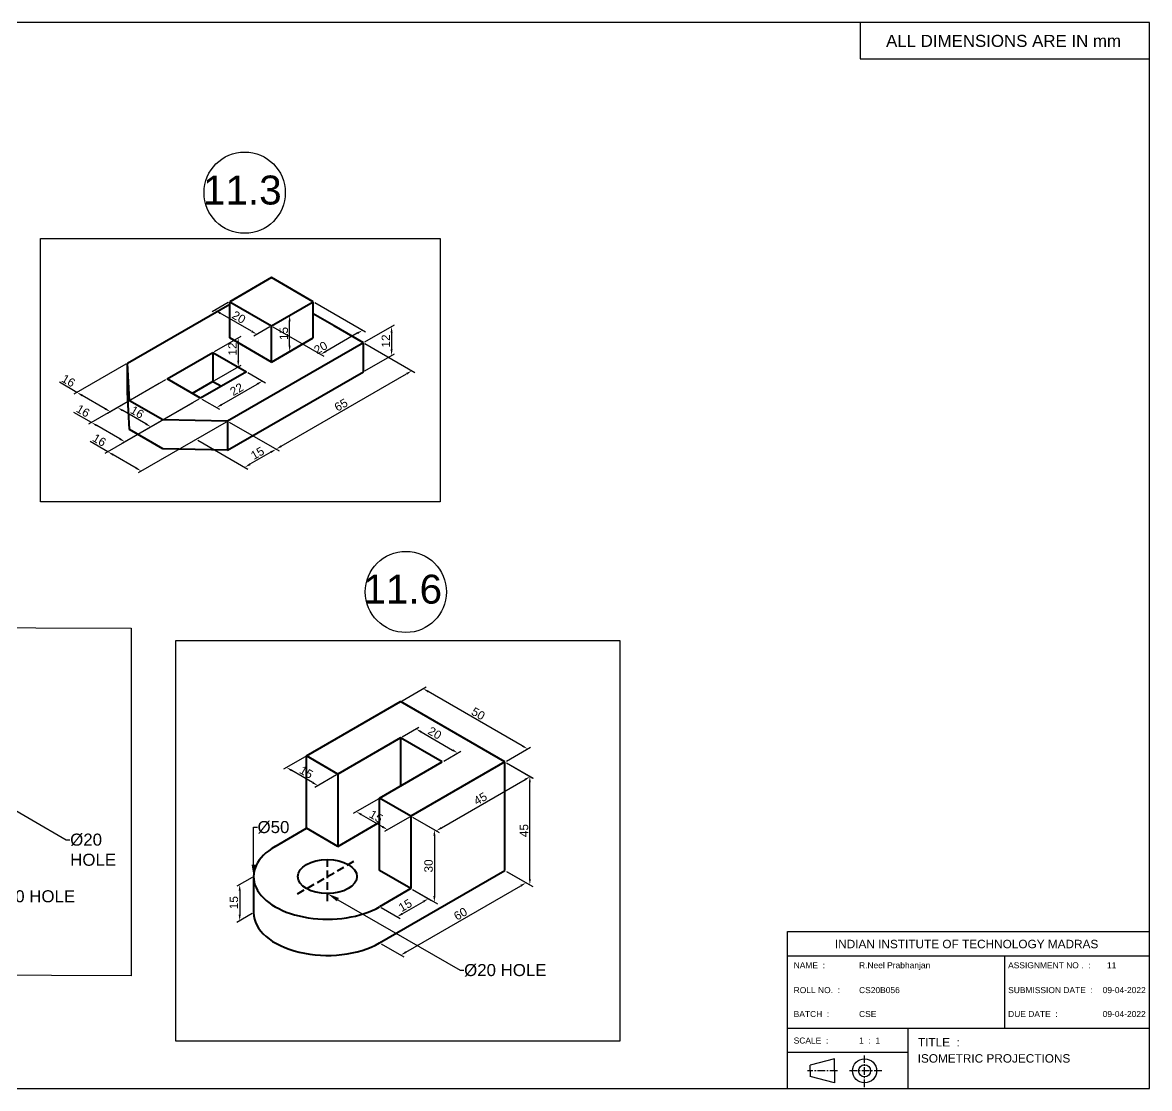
# Model space of a CAD drawing. Header units: millimetres. Extents: x 0 to 859, y 0 to 442.
# Drawn here: x 391.6 to 858.8, y 0 to 441.7 of the extents above; entities that cross this region are included whole.
import ezdxf
from ezdxf import colors
from ezdxf.entities.mleader import LeaderData, LeaderLine
from ezdxf.math import Vec2, Vec3

# ---------------------------------------------------------------- set-up
doc = ezdxf.new("R2010")
doc.units = ezdxf.units.MM
doc.linetypes.add('CENTER', pattern=[50.8, 31.75, -6.35, 6.35, -6.35])
doc.linetypes.add('DASHED', pattern=[19.05, 12.7, -6.35])
doc.styles.get("Standard").update_dxf_attribs({"font": 'arial.ttf'})
doc.dimstyles.new('ISO-25', dxfattribs={"dimtxt": 3.5, "dimasz": 2.5, "dimexe": 1.25, "dimexo": 0.625, "dimtad": 1, "dimtxsty": 'Standard', "dimcen": 2.5, "dimclrd": 3, "dimclre": 3, "dimclrt": 3, "dimadec": 0, "dimazin": 0, "dimtfac": 1, "dimtmove": 0, "dimatfit": 3, "dimfxl": 1, "dimlwd": 30, "dimlwe": 30, "dimarcsym": 0})

# ---------------------------------------------------------------- blocks, each defined once
blk = doc.blocks.new('*D25')
at = {"color": 3, "lineweight": 30, "transparency": 16777216}
for p, q in [((477.24, 276.14), (497.96, 264.18)), ((464.25, 268.64), (484.96, 256.68)), ((494.54, 263.65), (485.88, 258.65))]:
    blk.add_line(p, q, dxfattribs=at)
at = {"color": 3, "transparency": 16777216}
for points in [[(494.33, 264.01), (494.75, 263.29), (496.71, 264.9)], [(485.67, 259.01), (486.09, 258.29), (483.71, 257.4)]]:
    blk.add_solid(points, dxfattribs=at)
at = {"layer": 'Defpoints', "color": 0, "transparency": 16777216}
for p in [(476.61, 276.5), (463.62, 269), (483.71, 257.4)]:
    blk.add_point(p, dxfattribs=at)
at = {"color": 3, "lineweight": 40, "transparency": 16777216, "insert": (489, 263.24), "char_height": 3.5, "attachment_point": 5, "rotation": 30}
blk.add_mtext('15', dxfattribs=at)
blk = doc.blocks.new('*D26')
at = {"color": 3, "lineweight": 30, "transparency": 16777216}
for p, q in [((533.53, 308.64), (554.25, 296.68)), ((498.87, 266.15), (550.83, 296.15)), ((477.24, 276.14), (497.96, 264.18))]:
    blk.add_line(p, q, dxfattribs=at)
at = {"color": 3, "transparency": 16777216}
for points in [[(550.62, 296.51), (551.04, 295.79), (553, 297.4)], [(498.66, 266.51), (499.08, 265.79), (496.71, 264.9)]]:
    blk.add_solid(points, dxfattribs=at)
at = {"layer": 'Defpoints', "color": 0, "transparency": 16777216}
for p in [(532.91, 309), (553, 297.4), (476.61, 276.5)]:
    blk.add_point(p, dxfattribs=at)
at = {"color": 3, "lineweight": 40, "transparency": 16777216, "insert": (523.65, 283.24), "char_height": 3.5, "attachment_point": 5, "rotation": 30}
blk.add_mtext('65', dxfattribs=at)
blk = doc.blocks.new('*D27')
at = {"color": 3, "lineweight": 30, "transparency": 16777216}
for p, q in [((485.03, 296.64), (492.33, 292.43)), ((474.19, 283.4), (488.91, 291.9)), ((465.98, 285.64), (473.27, 281.43))]:
    blk.add_line(p, q, dxfattribs=at)
at = {"color": 3, "transparency": 16777216}
for points in [[(488.7, 292.26), (489.12, 291.54), (491.08, 293.15)], [(473.98, 283.76), (474.4, 283.04), (472.02, 282.15)]]:
    blk.add_solid(points, dxfattribs=at)
at = {"layer": 'Defpoints', "color": 0, "transparency": 16777216}
for p in [(484.41, 297), (491.08, 293.15), (465.36, 286)]:
    blk.add_point(p, dxfattribs=at)
at = {"color": 3, "lineweight": 40, "transparency": 16777216, "insert": (480.36, 289.71), "char_height": 3.5, "attachment_point": 5, "rotation": 30}
blk.add_mtext('22', dxfattribs=at)
blk = doc.blocks.new('*D28')
at = {"color": 3, "lineweight": 30, "transparency": 16777216}
for p, q in [((450.87, 293.64), (418.96, 275.21)), ((464.73, 285.64), (432.82, 267.21)), ((420.21, 275.94), (412.91, 280.15)), ((431.9, 269.19), (422.38, 274.69))]:
    blk.add_line(p, q, dxfattribs=at)
at = {"color": 3, "transparency": 16777216}
for points in [[(422.58, 275.05), (422.17, 274.32), (420.21, 275.94)], [(432.11, 269.55), (431.69, 268.82), (434.07, 267.94)]]:
    blk.add_solid(points, dxfattribs=at)
at = {"layer": 'Defpoints', "color": 0, "transparency": 16777216}
for p in [(451.5, 294), (465.36, 286), (434.07, 267.94)]:
    blk.add_point(p, dxfattribs=at)
at = {"color": 3, "lineweight": 40, "transparency": 16777216, "insert": (416.68, 280.76), "char_height": 3.5, "attachment_point": 5, "rotation": 330}
blk.add_mtext('16', dxfattribs=at)
blk = doc.blocks.new('*D29')
at = {"color": 3, "lineweight": 30, "transparency": 16777216}
for p, q in [((434.42, 300.14), (412.9, 287.71)), ((414.15, 288.44), (406.85, 292.65)), ((448.28, 292.14), (426.75, 279.71)), ((425.84, 281.69), (416.31, 287.19))]:
    blk.add_line(p, q, dxfattribs=at)
at = {"color": 3, "transparency": 16777216}
for points in [[(416.52, 287.55), (416.1, 286.82), (414.15, 288.44)], [(426.05, 282.05), (425.63, 281.32), (428, 280.44)]]:
    blk.add_solid(points, dxfattribs=at)
at = {"layer": 'Defpoints', "color": 0, "transparency": 16777216}
for p in [(435.04, 300.5), (448.9, 292.5), (428, 280.44)]:
    blk.add_point(p, dxfattribs=at)
at = {"color": 3, "lineweight": 40, "transparency": 16777216, "insert": (410.62, 293.26), "char_height": 3.5, "attachment_point": 5, "rotation": 330}
blk.add_mtext('16', dxfattribs=at)
blk = doc.blocks.new('*D30')
at = {"color": 3, "lineweight": 30, "transparency": 16777216}
for p, q in [((462.13, 284.14), (425.72, 263.11)), ((475.99, 276.14), (439.57, 255.11)), ((426.97, 263.84), (419.66, 268.05)), ((438.66, 257.09), (429.13, 262.59))]:
    blk.add_line(p, q, dxfattribs=at)
at = {"color": 3, "transparency": 16777216}
for points in [[(429.34, 262.95), (428.92, 262.22), (426.97, 263.84)], [(438.86, 257.45), (438.45, 256.72), (440.82, 255.84)]]:
    blk.add_solid(points, dxfattribs=at)
at = {"layer": 'Defpoints', "color": 0, "transparency": 16777216}
for p in [(462.76, 284.5), (476.61, 276.5), (426.97, 263.84)]:
    blk.add_point(p, dxfattribs=at)
at = {"color": 3, "lineweight": 40, "transparency": 16777216, "insert": (423.44, 268.66), "char_height": 3.5, "attachment_point": 5, "rotation": 330}
blk.add_mtext('16', dxfattribs=at)
blk = doc.blocks.new('*D31')
at = {"color": 3, "lineweight": 30, "transparency": 16777216}
for p, q in [((435.29, 284.64), (429.72, 281.43)), ((442.67, 275.4), (433.14, 280.9)), ((449.14, 276.64), (443.58, 273.43))]:
    blk.add_line(p, q, dxfattribs=at)
at = {"color": 3, "transparency": 16777216}
for points in [[(433.35, 281.26), (432.93, 280.54), (430.97, 282.15)], [(442.87, 275.76), (442.46, 275.04), (444.83, 274.15)]]:
    blk.add_solid(points, dxfattribs=at)
at = {"layer": 'Defpoints', "color": 0, "transparency": 16777216}
for p in [(435.91, 285), (430.97, 282.15), (449.77, 277)]:
    blk.add_point(p, dxfattribs=at)
at = {"color": 3, "lineweight": 40, "transparency": 16777216, "insert": (439.11, 280.24), "char_height": 3.5, "attachment_point": 5, "rotation": 330}
blk.add_mtext('16', dxfattribs=at)
blk = doc.blocks.new('*D32')
at = {"color": 3, "lineweight": 30, "transparency": 16777216}
for p, q in [((471.18, 305.36), (482.28, 311.77)), ((481.03, 308.55), (481.03, 301.55)), ((471.18, 293.36), (482.28, 299.77))]:
    blk.add_line(p, q, dxfattribs=at)
at = {"color": 3, "transparency": 16777216}
for points in [[(480.61, 308.55), (481.45, 308.55), (481.03, 311.05)], [(480.61, 301.55), (481.45, 301.55), (481.03, 299.05)]]:
    blk.add_solid(points, dxfattribs=at)
at = {"layer": 'Defpoints', "color": 0, "transparency": 16777216}
for p in [(470.55, 305), (481.03, 299.05), (470.55, 293)]:
    blk.add_point(p, dxfattribs=at)
at = {"color": 3, "lineweight": 40, "transparency": 16777216, "insert": (478.65, 306.42), "char_height": 3.5, "attachment_point": 5, "rotation": 90}
blk.add_mtext('12', dxfattribs=at)
blk = doc.blocks.new('*D33')
at = {"color": 3, "lineweight": 30, "transparency": 16777216}
for p, q in [((495.43, 316.36), (503.58, 321.07)), ((502.33, 307.85), (502.33, 317.85)), ((495.43, 301.36), (503.58, 306.07))]:
    blk.add_line(p, q, dxfattribs=at)
at = {"color": 3, "transparency": 16777216}
for points in [[(501.92, 317.85), (502.75, 317.85), (502.33, 320.35)], [(501.92, 307.85), (502.75, 307.85), (502.33, 305.35)]]:
    blk.add_solid(points, dxfattribs=at)
at = {"layer": 'Defpoints', "color": 0, "transparency": 16777216}
for p in [(502.33, 320.35), (494.8, 316), (494.8, 301)]:
    blk.add_point(p, dxfattribs=at)
at = {"color": 3, "lineweight": 40, "transparency": 16777216, "insert": (499.92, 312.85), "char_height": 3.5, "attachment_point": 5, "rotation": 90}
blk.add_mtext('15', dxfattribs=at)
blk = doc.blocks.new('*D34')
at = {"color": 3, "lineweight": 30, "transparency": 16777216}
for p, q in [((512.75, 325.64), (533.81, 313.48)), ((495.43, 315.64), (516.49, 303.48)), ((530.39, 312.95), (517.4, 305.45))]:
    blk.add_line(p, q, dxfattribs=at)
at = {"color": 3, "transparency": 16777216}
for points in [[(530.19, 313.31), (530.6, 312.59), (532.56, 314.2)], [(517.19, 305.81), (517.61, 305.09), (515.24, 304.2)]]:
    blk.add_solid(points, dxfattribs=at)
at = {"layer": 'Defpoints', "color": 0, "transparency": 16777216}
for p in [(512.12, 326), (494.8, 316), (515.24, 304.2)]:
    blk.add_point(p, dxfattribs=at)
at = {"color": 3, "lineweight": 40, "transparency": 16777216, "insert": (515.2, 306.96), "char_height": 3.5, "attachment_point": 5, "rotation": 30}
blk.add_mtext('20', dxfattribs=at)
blk = doc.blocks.new('*D35')
at = {"color": 3, "lineweight": 30, "transparency": 16777216}
for p, q in [((476.85, 325.64), (470.17, 321.78)), ((486.57, 313.75), (473.58, 321.25)), ((494.17, 315.64), (487.49, 311.78))]:
    blk.add_line(p, q, dxfattribs=at)
at = {"color": 3, "transparency": 16777216}
for points in [[(473.79, 321.61), (473.37, 320.89), (471.42, 322.5)], [(486.78, 314.11), (486.36, 313.39), (488.74, 312.5)]]:
    blk.add_solid(points, dxfattribs=at)
at = {"layer": 'Defpoints', "color": 0, "transparency": 16777216}
for p in [(471.42, 322.5), (477.48, 326), (494.8, 316)]:
    blk.add_point(p, dxfattribs=at)
at = {"color": 3, "lineweight": 40, "transparency": 16777216, "insert": (481.28, 319.59), "char_height": 3.5, "attachment_point": 5, "rotation": 330}
blk.add_mtext('20', dxfattribs=at)
blk = doc.blocks.new('*D36')
at = {"color": 3, "lineweight": 30, "transparency": 16777216}
for p, q in [((533.53, 309.36), (545.85, 316.47)), ((544.6, 313.25), (544.6, 306.25)), ((533.53, 297.36), (545.85, 304.47))]:
    blk.add_line(p, q, dxfattribs=at)
at = {"color": 3, "transparency": 16777216}
for points in [[(544.18, 313.25), (545.01, 313.25), (544.6, 315.75)], [(544.18, 306.25), (545.01, 306.25), (544.6, 303.75)]]:
    blk.add_solid(points, dxfattribs=at)
at = {"layer": 'Defpoints', "color": 0, "transparency": 16777216}
for p in [(532.91, 309), (544.6, 303.75), (532.91, 297)]:
    blk.add_point(p, dxfattribs=at)
at = {"color": 3, "lineweight": 40, "transparency": 16777216, "insert": (542.21, 309.75), "char_height": 3.5, "attachment_point": 5, "rotation": 90}
blk.add_mtext('12', dxfattribs=at)
blk = doc.blocks.new('*D55')
at = {"color": 3, "lineweight": 30, "transparency": 16777216}
for p, q in [((486.76, 87.44), (480.38, 83.76)), ((481.63, 81.98), (481.63, 71.98)), ((486.76, 72.44), (480.38, 68.76))]:
    blk.add_line(p, q, dxfattribs=at)
at = {"color": 3, "transparency": 16777216}
for points in [[(481.21, 81.98), (482.04, 81.98), (481.63, 84.48)], [(481.21, 71.98), (482.04, 71.98), (481.63, 69.48)]]:
    blk.add_solid(points, dxfattribs=at)
at = {"layer": 'Defpoints', "color": 0, "transparency": 16777216}
for p in [(487.38, 87.8), (487.38, 72.8), (481.63, 69.48)]:
    blk.add_point(p, dxfattribs=at)
at = {"color": 3, "lineweight": 40, "transparency": 16777216, "insert": (479.21, 76.98), "char_height": 3.5, "attachment_point": 5, "rotation": 90}
blk.add_mtext('15', dxfattribs=at)
blk = doc.blocks.new('*D56')
at = {"color": 3, "lineweight": 30, "transparency": 16777216}
for p, q in [((592.24, 89.94), (601.61, 84.53)), ((550.56, 56.5), (598.19, 84)), ((540.28, 59.94), (549.65, 54.53))]:
    blk.add_line(p, q, dxfattribs=at)
at = {"color": 3, "transparency": 16777216}
for points in [[(597.99, 84.36), (598.4, 83.64), (600.36, 85.25)], [(550.35, 56.86), (550.77, 56.14), (548.4, 55.25)]]:
    blk.add_solid(points, dxfattribs=at)
at = {"layer": 'Defpoints', "color": 0, "transparency": 16777216}
for p in [(591.61, 90.3), (600.36, 85.25), (539.65, 60.3)]:
    blk.add_point(p, dxfattribs=at)
at = {"color": 3, "lineweight": 40, "transparency": 16777216, "insert": (573.17, 72.34), "char_height": 3.5, "attachment_point": 5, "rotation": 30}
blk.add_mtext('60', dxfattribs=at)
blk = doc.blocks.new('*D57')
at = {"color": 3, "lineweight": 30, "transparency": 16777216}
for p, q in [((553.27, 82.44), (561.1, 77.91)), ((540.28, 74.94), (548.11, 70.41)), ((549.03, 72.39), (557.69, 77.39))]:
    blk.add_line(p, q, dxfattribs=at)
at = {"color": 3, "transparency": 16777216}
for points in [[(557.48, 77.75), (557.9, 77.02), (559.85, 78.64)], [(548.82, 72.75), (549.24, 72.02), (546.86, 71.14)]]:
    blk.add_solid(points, dxfattribs=at)
at = {"layer": 'Defpoints', "color": 0, "transparency": 16777216}
for p in [(552.64, 82.8), (539.65, 75.3), (559.85, 78.64)]:
    blk.add_point(p, dxfattribs=at)
at = {"color": 3, "lineweight": 40, "transparency": 16777216, "insert": (550.25, 75.87), "char_height": 3.5, "attachment_point": 5, "rotation": 30}
blk.add_mtext('15', dxfattribs=at)
blk = doc.blocks.new('*D58')
at = {"color": 3, "lineweight": 30, "transparency": 16777216}
for p, q in [((592.24, 134.94), (603.34, 128.53)), ((565.28, 108), (599.93, 128)), ((553.27, 112.44), (564.37, 106.03))]:
    blk.add_line(p, q, dxfattribs=at)
at = {"color": 3, "transparency": 16777216}
for points in [[(599.72, 128.36), (600.13, 127.64), (602.09, 129.25)], [(565.08, 108.36), (565.49, 107.64), (563.12, 106.75)]]:
    blk.add_solid(points, dxfattribs=at)
at = {"layer": 'Defpoints', "color": 0, "transparency": 16777216}
for p in [(591.61, 135.3), (602.09, 129.25), (552.64, 112.8)]:
    blk.add_point(p, dxfattribs=at)
at = {"color": 3, "lineweight": 40, "transparency": 16777216, "insert": (581.4, 120.08), "char_height": 3.5, "attachment_point": 5, "rotation": 30}
blk.add_mtext('45', dxfattribs=at)
blk = doc.blocks.new('*D59')
at = {"color": 3, "lineweight": 30, "transparency": 16777216}
for p, q in [((553.27, 112.44), (563.59, 106.48)), ((562.34, 104.7), (562.34, 79.7)), ((553.27, 82.44), (563.59, 76.48))]:
    blk.add_line(p, q, dxfattribs=at)
at = {"color": 3, "transparency": 16777216}
for points in [[(561.92, 104.7), (562.76, 104.7), (562.34, 107.2)], [(561.92, 79.7), (562.76, 79.7), (562.34, 77.2)]]:
    blk.add_solid(points, dxfattribs=at)
at = {"layer": 'Defpoints', "color": 0, "transparency": 16777216}
for p in [(552.64, 112.8), (552.64, 82.8), (562.34, 77.2)]:
    blk.add_point(p, dxfattribs=at)
at = {"color": 3, "lineweight": 40, "transparency": 16777216, "insert": (559.93, 92.2), "char_height": 3.5, "attachment_point": 5, "rotation": 90}
blk.add_mtext('30', dxfattribs=at)
blk = doc.blocks.new('*D60')
at = {"color": 3, "lineweight": 30, "transparency": 16777216}
for p, q in [((592.24, 134.94), (603.17, 128.63)), ((601.92, 86.85), (601.92, 126.85)), ((592.24, 89.94), (603.17, 83.63))]:
    blk.add_line(p, q, dxfattribs=at)
at = {"color": 3, "transparency": 16777216}
for points in [[(601.5, 126.85), (602.33, 126.85), (601.92, 129.35)], [(601.5, 86.85), (602.33, 86.85), (601.92, 84.35)]]:
    blk.add_solid(points, dxfattribs=at)
at = {"layer": 'Defpoints', "color": 0, "transparency": 16777216}
for p in [(591.61, 135.3), (601.92, 129.35), (591.61, 90.3)]:
    blk.add_point(p, dxfattribs=at)
at = {"color": 3, "lineweight": 40, "transparency": 16777216, "insert": (599.51, 106.85), "char_height": 3.5, "attachment_point": 5, "rotation": 90}
blk.add_mtext('45', dxfattribs=at)
blk = doc.blocks.new('*D61')
at = {"color": 3, "lineweight": 30, "transparency": 16777216}
for p, q in [((539.03, 119.94), (528.7, 113.98)), ((540.78, 108.45), (532.12, 113.45)), ((552.02, 112.44), (541.69, 106.48))]:
    blk.add_line(p, q, dxfattribs=at)
at = {"color": 3, "transparency": 16777216}
for points in [[(532.32, 113.81), (531.91, 113.09), (529.95, 114.7)], [(540.98, 108.81), (540.57, 108.09), (542.94, 107.2)]]:
    blk.add_solid(points, dxfattribs=at)
at = {"layer": 'Defpoints', "color": 0, "transparency": 16777216}
for p in [(539.65, 120.3), (529.95, 114.7), (552.64, 112.8)]:
    blk.add_point(p, dxfattribs=at)
at = {"color": 3, "lineweight": 40, "transparency": 16777216, "insert": (538.17, 112.74), "char_height": 3.5, "attachment_point": 5, "rotation": 330}
blk.add_mtext('15', dxfattribs=at)
blk = doc.blocks.new('*D62')
at = {"color": 3, "lineweight": 30, "transparency": 16777216}
for p, q in [((508.71, 137.44), (499.78, 132.28)), ((511.85, 126.75), (503.19, 131.75)), ((521.71, 129.94), (512.77, 124.78))]:
    blk.add_line(p, q, dxfattribs=at)
at = {"color": 3, "transparency": 16777216}
for points in [[(503.4, 132.11), (502.98, 131.39), (501.03, 133)], [(512.06, 127.11), (511.64, 126.39), (514.02, 125.5)]]:
    blk.add_solid(points, dxfattribs=at)
at = {"layer": 'Defpoints', "color": 0, "transparency": 16777216}
for p in [(509.34, 137.8), (501.03, 133), (522.33, 130.3)]:
    blk.add_point(p, dxfattribs=at)
at = {"color": 3, "lineweight": 40, "transparency": 16777216, "insert": (509.25, 131.04), "char_height": 3.5, "attachment_point": 5, "rotation": 330}
blk.add_mtext('15', dxfattribs=at)
blk = doc.blocks.new('*D63')
at = {"color": 3, "lineweight": 30, "transparency": 16777216}
for p, q in [((548.94, 145.66), (555.96, 149.72)), ((556.87, 147.74), (569.86, 140.24)), ((566.26, 135.66), (573.28, 139.72))]:
    blk.add_line(p, q, dxfattribs=at)
at = {"color": 3, "transparency": 16777216}
for points in [[(557.08, 148.1), (556.67, 147.38), (554.71, 148.99)], [(570.07, 140.6), (569.66, 139.88), (572.03, 138.99)]]:
    blk.add_solid(points, dxfattribs=at)
at = {"layer": 'Defpoints', "color": 0, "transparency": 16777216}
for p in [(548.31, 145.3), (572.03, 138.99), (565.63, 135.3)]:
    blk.add_point(p, dxfattribs=at)
at = {"color": 3, "lineweight": 40, "transparency": 16777216, "insert": (562.51, 147.27), "char_height": 3.5, "attachment_point": 5, "rotation": 330}
blk.add_mtext('20', dxfattribs=at)
blk = doc.blocks.new('*D64')
at = {"color": 3, "lineweight": 30, "transparency": 16777216}
for p, q in [((548.94, 160.66), (558.91, 166.42)), ((598.8, 141.95), (559.83, 164.45)), ((592.24, 135.66), (602.22, 141.42))]:
    blk.add_line(p, q, dxfattribs=at)
at = {"color": 3, "transparency": 16777216}
for points in [[(560.04, 164.81), (559.62, 164.09), (557.66, 165.7)], [(599.01, 142.31), (598.59, 141.59), (600.97, 140.7)]]:
    blk.add_solid(points, dxfattribs=at)
at = {"layer": 'Defpoints', "color": 0, "transparency": 16777216}
for p in [(557.66, 165.7), (548.31, 160.3), (591.61, 135.3)]:
    blk.add_point(p, dxfattribs=at)
at = {"color": 3, "lineweight": 40, "transparency": 16777216, "insert": (580.52, 155.29), "char_height": 3.5, "attachment_point": 5, "rotation": 330}
blk.add_mtext('50', dxfattribs=at)

msp = doc.modelspace()

# ---------------------------------------------------------------- linework, layer by layer
for p, q in [((738.8, 441.7), (738.8, 426.7)), ((738.8, 426.7), (858.8, 426.7)), ((708.8, 0), (708.8, 65)), ((708.8, 65), (858.8, 65)), ((708.8, 55), (858.8, 55)), ((798.8, 25), (798.8, 55)), ((708.8, 25), (858.8, 25)), ((758.8, 0), (758.8, 25)), ((708.8, 15), (758.8, 15)), ((728.2, 12.3), (718.2, 9.621)), ((718.2, 7.3), (718.2, 9.621)), ((728.2, 7.3), (728.2, 12.3)), ((718.2, 7.3), (718.2, 4.979)), ((728.2, 2.3), (718.2, 4.979)), ((728.2, 7.3), (728.2, 2.3))]:
    msp.add_line(p, q)
at = {"lineweight": 40}
for p, q in [((494.8, 336), (477.479, 326)), ((512.121, 326), (494.8, 336)), ((435.044, 300.5), (477.479, 325)), ((477.479, 311), (477.479, 326)), ((477.479, 326), (494.8, 316)), ((494.8, 316), (512.121, 326)), ((512.121, 311), (512.121, 326)), ((520.781, 316), (512.121, 321)), ((494.8, 301), (494.8, 316)), ((532.905, 309), (520.781, 316)), ((532.905, 309), (476.613, 276.5)), ((494.8, 301), (477.479, 311)), ((494.8, 301), (512.121, 311)), ((532.905, 297), (532.905, 309)), ((451.499, 294), (470.551, 305)), ((470.551, 305), (484.408, 297)), ((470.551, 305), (470.551, 293)), ((435.044, 288.5), (435.044, 300.5)), ((435.91, 285), (435.044, 300.5)), ((484.408, 297), (465.355, 286)), ((476.613, 264.5), (532.905, 297)), ((465.355, 286), (451.499, 294)), ((470.551, 293), (461.891, 288)), ((470.551, 293), (474.015, 291)), ((435.91, 273), (435.044, 288.5)), ((449.767, 277), (435.91, 285)), ((476.613, 276.5), (449.767, 277)), ((476.613, 276.5), (476.613, 264.5)), ((449.767, 265), (435.91, 273)), ((476.613, 264.5), (449.767, 265)), ((509.34, 137.8), (548.311, 160.3)), ((591.612, 135.3), (548.311, 160.3)), ((548.311, 145.3), (522.33, 130.3)), ((565.631, 135.3), (548.311, 145.3)), ((548.311, 145.3), (548.311, 125.3)), ((509.34, 107.8), (509.34, 137.8)), ((522.33, 130.3), (509.34, 137.8)), ((539.651, 120.3), (565.631, 135.3)), ((591.612, 135.3), (552.641, 112.8)), ((591.612, 90.3), (591.612, 135.3)), ((522.33, 130.3), (522.33, 100.3)), ((539.651, 90.3), (539.651, 120.3)), ((552.641, 112.8), (539.651, 120.3)), ((552.641, 112.8), (552.641, 82.8)), ((496.349, 100.3), (509.34, 107.8)), ((522.33, 100.3), (509.34, 107.8)), ((522.33, 100.3), (539.651, 110.3)), ((539.651, 60.3), (591.612, 90.3)), ((552.641, 82.8), (539.651, 90.3)), ((487.381, 87.8), (487.381, 72.8)), ((552.641, 82.8), (539.651, 75.3))]:
    msp.add_line(p, q, dxfattribs=at)
at = {"linetype": 'DASHED', "lineweight": 40, "ltscale": 0.25}
for p, q in [((505.616, 80.65), (529.345, 94.35)), ((518, 77.6), (518, 96.6))]:
    msp.add_line(p, q, dxfattribs=at)
at = {"linetype": 'CENTER', "ltscale": 0.1}
for p, q in [((740.7, 0.5), (740.7, 13.6)), ((729.45, 7.3), (717, 7.3)), ((747.8, 7.3), (734.3, 7.3))]:
    msp.add_line(p, q, dxfattribs=at)
for points in [[(0, 0), (858.8, 0), (858.8, 441.7), (0, 441.7)], [(399.061, 352.15), (564.761, 352.15), (564.761, 243.15), (399.061, 243.15)], [(238.59, 191.394), (436.6, 190.683), (436.6, 46.717), (238.59, 47.429)], [(455.213, 185.65), (639.213, 185.65), (639.213, 19.55), (455.213, 19.55)]]:
    msp.add_lwpolyline(points, close=True)
for centre, radius in [((483.683, 371.201), 16.824), ((550.513, 205.75), 16.824), ((740.7, 7.3), 5), ((740.7, 7.3), 2.5)]:
    msp.add_circle(centre, radius)
at = {"lineweight": 40}
for centre, start_param in [((518, 87.8), 5.4977871), ((518, 72.8), 6.2831853)]:
    msp.add_ellipse(centre, major_axis=(-30.619, 0), ratio=0.5773503, start_param=start_param, end_param=8.6393798, dxfattribs=at)
msp.add_ellipse((518, 87.8), major_axis=(-12.247, 0), ratio=0.5773503, dxfattribs=at)

# ---------------------------------------------------------------- texts
for s, height, p in [('ALL DIMENSIONS ARE IN mm', 5, (749.6, 431.6)), ('11.3', 12, (466.4, 366.3)), ('11.6', 12, (532.9, 200.9)), ('INDIAN INSTITUTE OF TECHNOLOGY MADRAS', 3.5, (728.4, 58.1)), ('NAME  : ', 2.5, (711.3, 49.8)), ('R.Neel Prabhanjan', 2.5, (738.4, 49.8)), ('ASSIGNMENT NO .  : ', 2.5, (800.2, 49.8)), ('11', 2.5, (841.2, 49.8)), ('ROLL NO.  : ', 2.5, (711.3, 39.5)), ('CS20B056', 2.5, (738.4, 39.5)), ('SUBMISSION DATE  : ', 2.5, (800.2, 39.5)), ('09-04-2022', 2.5, (839.4, 39.5)), ('BATCH  : ', 2.5, (711.3, 29.6)), ('CSE', 2.5, (738.4, 29.6)), ('DUE DATE  : ', 2.5, (800.2, 29.6)), ('09-04-2022', 2.5, (839.4, 29.6)), ('SCALE  : ', 2.5, (711.3, 18.6)), ('1  :  1', 2.5, (738.4, 18.6)), ('TITLE  : ', 3.5, (762.8, 17.4)), ('ISOMETRIC PROJECTIONS', 3.5, (762.7, 10.7))]:
    msp.add_text(s, height=height).set_placement(p)

# ---------------------------------------------------------------- dimensions: what is measured, and where the dimension line sits
for p1, p2, distance, picture, middle in [((494.8, 316), (477.479, 326), 6.062, '*D35', (481.284, 319.589)), ((494.8, 301), (494.8, 316), -7.534, '*D33', (499.922, 312.85)), ((532.905, 309), (532.905, 297), 11.691, '*D36', (542.214, 309.75)), ((476.613, 276.5), (532.905, 309), -20.092, '*D26', (523.645, 283.239)), ((465.355, 286), (484.408, 297), -6.668, '*D27', (480.359, 289.713)), ((449.767, 277), (435.91, 285), 4.936, '*D31', (439.108, 280.239)), ((476.613, 276.5), (463.623, 269), 20.092, '*D25', (489.004, 263.239)), ((591.612, 135.3), (548.311, 160.3), -9.353, '*D64', (580.521, 155.289)), ((552.641, 112.8), (591.612, 135.3), -10.479, '*D58', (581.403, 120.083)), ((591.612, 90.3), (591.612, 135.3), -10.306, '*D60', (599.513, 106.85)), ((552.641, 112.8), (552.641, 82.8), 9.699, '*D59', (559.927, 92.2)), ((539.651, 60.3), (591.612, 90.3), -8.747, '*D56', (573.172, 72.339)), ((487.381, 87.8), (487.381, 72.8), -5.754, '*D55', (479.215, 76.978))]:
    dim = msp.add_aligned_dim(p1=p1, p2=p2, distance=distance, dimstyle='ISO-25', dxfattribs=at)
    dim.commit()
    dim.dimension.update_dxf_attribs({"geometry": picture, "text_midpoint": middle})
for base, p1, p2, angle, picture, middle in [((515.238, 304.2), (512.121, 326), (494.8, 316), 210, '*D34', (516.407, 304.875)), ((481.03, 299.05), (470.551, 305), (470.551, 293), 270, '*D32', (481.03, 306.421)), ((428.005, 280.436), (435.044, 300.5), (448.901, 292.5), 330, '*D29', (409.414, 291.169)), ((434.067, 267.936), (451.499, 294), (465.355, 286), 330, '*D28', (415.477, 278.669)), ((426.965, 263.836), (476.613, 276.5), (462.757, 284.5), 150, '*D30', (422.232, 266.569)), ((572.03, 138.994), (548.311, 145.3), (565.631, 135.3), 330, '*D63', (561.307, 145.185)), ((501.026, 133), (522.33, 130.3), (509.34, 137.8), 150, '*D62', (508.041, 128.95)), ((529.951, 114.7), (552.641, 112.8), (539.651, 120.3), 150, '*D61', (536.966, 110.65)), ((559.854, 78.636), (539.651, 75.3), (552.641, 82.8), 30, '*D57', (551.454, 73.786))]:
    dim = msp.add_linear_dim(base=base, p1=p1, p2=p2, angle=angle, dimstyle='ISO-25', dxfattribs=at)
    dim.commit()
    dim.dimension.update_dxf_attribs({"geometry": picture, "text_midpoint": middle, "dimtype": 161})

# ---------------------------------------------------------------- leaders
at = {"color": 3, "lineweight": 40}
ml = msp.add_multileader_mtext('Standard', dxfattribs=at)
ml.set_content('%%C20\\PHOLE', color=3)
ml.set_leader_properties()
ml.build(insert=Vec2(0, 0))
ml.multileader.update_dxf_attribs({"text_right_attachment_type": 6, "dogleg_length": 0.36, "arrow_head_size": 5})
ctx = ml.context
ctx.base_point, ctx.char_height, ctx.arrow_head_size, ctx.landing_gap_size, ctx.plane_origin = Vec3(411.256, 103.064), 5, 5, 0.09, Vec3(354.679, 134.829)
ctx.right_attachment = 6
notes = []
notes.append((ctx, [(0, (1, 1, 0), (409.697, 103.064), (1, 0), 1.559, [(0, [(354.679, 134.829)], 0, [])])]))
ctx.mtext.insert, ctx.mtext.flow_direction = Vec3(411.346, 105.607), 5
ml = msp.add_multileader_mtext('Standard', dxfattribs=at)
ml.set_content('%%C20 HOLE', color=3)
ml.set_leader_properties()
ml.build(insert=Vec2(0, 0))
ml.multileader.update_dxf_attribs({"text_right_attachment_type": 6, "dogleg_length": 0.36, "arrow_head_size": 5})
ctx = ml.context
ctx.base_point, ctx.char_height, ctx.arrow_head_size, ctx.landing_gap_size, ctx.plane_origin = Vec3(379.152, 79.529), 5, 5, 0.09, Vec3(322.575, 111.293)
ctx.right_attachment = 6
notes.append((ctx, [(0, (1, 1, 0), (377.593, 79.529), (1, 0), 1.559, [(0, [(322.575, 111.293)], 0, [])])]))
ctx.mtext.insert, ctx.mtext.flow_direction = Vec3(379.242, 82.129), 5
ml = msp.add_multileader_mtext('Standard', dxfattribs=at)
ml.set_content('%%C50', color=3)
ml.set_leader_properties()
ml.build(insert=Vec2(0, 0))
ml.multileader.update_dxf_attribs({"text_right_attachment_type": 6, "dogleg_length": 1.559, "arrow_head_size": 5})
ctx = ml.context
ctx.base_point, ctx.char_height, ctx.arrow_head_size, ctx.landing_gap_size, ctx.plane_origin = Vec3(488.94, 108.322), 5, 5, 0.09, Vec3(487.381, 87.8)
ctx.right_attachment = 6
notes.append((ctx, [(0, (1, 1, 0), (487.381, 108.322), (1, 0), 1.559, [(0, [(487.381, 87.8)], 0, [])])]))
ctx.mtext.insert, ctx.mtext.flow_direction = Vec3(489.03, 110.822), 5
ml = msp.add_multileader_mtext('Standard', dxfattribs=at)
ml.set_content('%%C20 HOLE', color=3)
ml.set_leader_properties()
ml.build(insert=Vec2(0, 0))
ml.multileader.update_dxf_attribs({"text_right_attachment_type": 6, "dogleg_length": 0.36, "arrow_head_size": 5})
ctx = ml.context
ctx.base_point, ctx.char_height, ctx.arrow_head_size, ctx.landing_gap_size, ctx.plane_origin = Vec3(574.577, 48.964), 5, 5, 0.09, Vec3(518, 80.729)
ctx.right_attachment = 6
notes.append((ctx, [(0, (1, 1, 0), (573.018, 48.964), (1, 0), 1.559, [(0, [(518, 80.729)], 0, [])])]))
ctx.mtext.insert, ctx.mtext.flow_direction = Vec3(574.667, 51.565), 5
for ctx, leaders in notes:
    for number, flags, end, landing, length, lines in leaders:
        leader = LeaderData()
        leader.index, (leader.has_last_leader_line, leader.has_dogleg_vector, leader.attachment_direction) = number, flags
        leader.last_leader_point, leader.dogleg_vector, leader.dogleg_length = Vec3(end), Vec3(landing), length
        for number, points, colour, breaks in lines:
            line = LeaderLine()
            line.index, line.vertices, line.color, line.breaks = number, Vec3.list(points), colors.encode_raw_color(colour), breaks
            leader.lines.append(line)
        ctx.leaders.append(leader)

doc.saveas('drawing.dxf')
